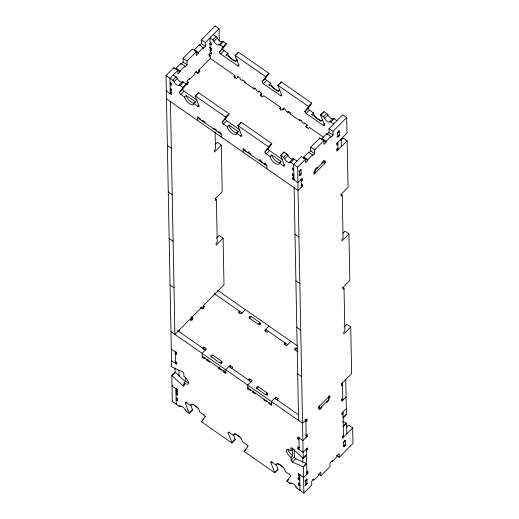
<?xml version="1.0" encoding="UTF-8"?>
<svg xmlns="http://www.w3.org/2000/svg" width="519" height="519" viewBox="0 0 519 519"><rect width="100%" height="100%" fill="white"/><g stroke="black" fill="none" stroke-linecap="round" stroke-linejoin="round"><path stroke-width="0.78" d="M296.959 161.059L294.189 159.125A1.713 0.707 44.7 0 0 292.956 158.885A3.432 1.408 44.7 0 1 290.497 158.399A3.432 1.408 44.7 0 1 287.993 155.434A1.713 0.707 44.7 0 0 286.741 153.948L283.964 152.015L280.669 155.35A1.713 0.707 44.7 0 0 280.727 155.655L284.581 165.73A1.713 0.707 44.7 0 1 283.283 165.743L279.332 162.998A6.001 2.465 44.7 0 1 274.791 163.05A6.001 2.465 44.7 0 1 270.127 156.589L266.176 153.838A1.713 0.707 44.7 0 1 264.846 151.996L268.141 148.661L271.703 143.744A1.713 0.707 44.7 0 0 271.755 143.516L241.225 122.276L237.929 125.611A1.713 0.707 44.7 0 0 237.987 125.916L241.841 135.984A1.713 0.707 44.7 0 1 240.544 136.004L236.593 133.253A6.001 2.465 44.7 0 1 232.051 133.312A6.001 2.465 44.7 0 1 227.38 126.844L223.436 124.099A1.713 0.707 44.7 0 1 222.1 122.25L225.402 118.916L228.963 114.005A1.713 0.707 44.7 0 0 229.009 113.778L198.485 92.531L195.189 95.866A1.713 0.707 44.7 0 0 195.248 96.171L199.095 106.246A1.713 0.707 44.7 0 1 197.797 106.259L193.853 103.515A6.001 2.465 44.7 0 1 189.312 103.566A6.001 2.465 44.7 0 1 184.641 97.105L180.696 94.354A1.713 0.707 44.7 0 1 179.36 92.512L182.922 87.594L186.224 84.26A1.713 0.707 44.7 0 0 186.269 84.033L183.492 82.106A1.713 0.707 44.7 0 0 182.266 81.859A3.432 1.408 44.7 0 1 179.808 81.379A3.432 1.408 44.7 0 1 177.303 78.408A1.713 0.707 44.7 0 0 176.051 76.922L173.275 74.996M179.36 92.512L182.656 89.177L186.224 84.26M336.935 120.655L334.158 118.728A1.713 0.707 44.7 0 0 332.932 118.481A3.432 1.408 44.7 0 1 330.473 117.995A3.432 1.408 44.7 0 1 327.969 115.03A1.713 0.707 44.7 0 0 326.717 113.544L323.94 111.617L320.645 114.946A1.713 0.707 44.7 0 0 320.703 115.25L324.55 125.326A1.713 0.707 44.7 0 1 323.253 125.338L306.152 113.44A1.713 0.707 44.7 0 1 304.815 111.591L308.111 108.257L311.672 103.346A1.713 0.707 44.7 0 0 311.724 103.112L281.201 81.872L277.899 85.207A1.713 0.707 44.7 0 0 277.963 85.512L281.811 95.58A1.713 0.707 44.7 0 1 280.513 95.6L263.405 83.695A1.713 0.707 44.7 0 1 262.076 81.846L265.371 78.518L268.933 73.601A1.713 0.707 44.7 0 0 268.985 73.374L238.455 52.134L235.159 55.462A1.713 0.707 44.7 0 0 235.217 55.767L239.071 65.842A1.713 0.707 44.7 0 1 237.773 65.855L220.666 53.957A1.713 0.707 44.7 0 1 219.329 52.108L222.898 47.19L226.193 43.862A1.713 0.707 44.7 0 0 226.245 43.628L223.468 41.702A1.713 0.707 44.7 0 0 222.236 41.455A3.432 1.408 44.7 0 1 219.784 40.975A3.432 1.408 44.7 0 1 217.279 38.004A1.713 0.707 44.7 0 0 216.021 36.518L213.251 34.591M219.329 52.108L222.632 48.773L226.193 43.862M222.1 122.25L225.661 117.339L228.963 114.005M262.076 81.846L265.637 76.935L268.933 73.601M264.846 151.996L268.407 147.078L271.703 143.744M304.815 111.591L308.377 106.674L311.672 103.346M233.524 434.974L235.211 439.385A1.713 0.707 44.7 0 1 235.269 439.684L231.974 443.018L201.443 421.778A1.713 0.707 44.7 0 1 201.495 421.551L205.472 416.219M276.264 464.719L277.95 469.124A1.713 0.707 44.7 0 1 278.009 469.429L274.713 472.764L244.19 451.517A1.713 0.707 44.7 0 1 244.235 451.29L248.212 445.964M312.574 479.154L313.891 480.069L313.872 479.141L311.672 481.36L311.744 485.09L303.868 493.05L297.147 488.373A1.713 0.707 44.7 0 1 295.895 486.887A3.432 1.408 44.7 0 0 293.391 483.922A3.432 1.408 44.7 0 0 290.932 483.436A1.713 0.707 44.7 0 1 289.706 483.195L286.929 481.262A1.713 0.707 44.7 0 1 286.975 481.035L290.951 475.702M185.51 381.867L175.467 372.434A1.713 0.707 44.7 0 0 175.085 372.129L171.789 375.464A1.713 0.707 44.7 0 1 172.165 375.762L182.805 385.753A1.713 0.707 44.7 0 0 184.102 385.74L184.05 382.944A6.001 2.465 44.7 0 0 188.592 382.892A6.001 2.465 44.7 0 0 183.927 376.431L183.869 373.635A1.713 0.707 44.7 0 0 182.539 371.786L171.997 367.043A1.713 0.707 44.7 0 1 171.627 366.823L166.035 75.579L173.91 67.619L177.855 70.363L177.926 74.087L180.125 71.869L180.112 70.934L184.874 66.121L180.923 63.37L176.162 68.19L176.045 69.261M181.079 64.168L183.142 62.079L183.071 58.355L192.231 49.097L198.446 53.347L196.247 55.572L196.176 51.848L187.015 61.106L187.087 64.83L184.894 67.048L184.874 66.121M199.536 45.51L201.463 43.564L201.391 39.84L215.132 25.95L219.076 28.694L219.323 41.306M194.366 50.739L194.482 49.668L199.244 44.855L203.195 47.599L203.214 48.533L205.407 46.308L205.336 42.584L219.076 28.694M177.855 70.363L169.979 78.324L170.277 93.848L171.653 92.46M198.446 53.347L198.433 52.419L203.195 47.599M166.035 75.579L172.756 80.257L176.051 76.922M209.41 43.674L211.389 45.049L211.35 43.187L210.033 42.266L209.948 37.926L212.725 39.853L216.021 36.518M171.199 83.423L170.096 84.532L171.413 85.447L171.38 83.585L170.063 82.67M182.922 87.594A1.713 0.707 44.7 0 0 182.973 87.367L180.197 85.434A1.713 0.707 44.7 0 0 178.971 85.194A3.432 1.408 44.7 0 1 176.512 84.707A3.432 1.408 44.7 0 1 174.008 81.743L177.303 78.408M222.898 47.19A1.713 0.707 44.7 0 0 222.943 46.963L220.166 45.036A1.713 0.707 44.7 0 0 218.94 44.79A3.432 1.408 44.7 0 1 216.481 44.303A3.432 1.408 44.7 0 1 213.977 41.338L217.279 38.004M166.878 90.546L166.333 91.097L171.594 94.763L171.555 92.901L170.238 91.986M171.309 89.164L170.206 90.274L171.523 91.195L171.491 89.326L170.174 88.412M209.592 52.983L211.564 54.359L211.531 52.497L210.214 51.582L210.182 49.876L211.278 48.76M211.038 52.64L209.118 54.586L209.151 56.448L210.253 55.338L208.936 54.424M178.971 85.194L182.266 81.859M218.94 44.79L222.236 41.455M180.197 85.434L183.492 82.106M220.166 45.036L223.468 41.702M198.822 72.9L198.771 70.11L210.312 58.439L234.873 75.534L234.925 78.324M196.941 72.907L197.694 72.141L197.72 73.426M182.973 87.367L186.269 84.033M222.943 46.963L226.245 43.628M186.529 84.727L188.728 82.508L186.756 81.133M180.696 94.354L183.992 91.026L197.149 100.18M220.666 53.957L223.961 50.622L227.912 53.366A6.001 2.465 44.7 0 0 232.408 59.711A6.001 2.465 44.7 0 0 237.112 60.009M184.641 97.105L186.289 95.438L195.501 101.847A6.001 2.465 44.7 0 1 195.462 102.288M226.323 55.546A6.001 2.465 44.7 0 1 226.265 55.033L227.912 53.366M195.248 96.171L198.543 92.836A1.713 0.707 44.7 0 1 198.485 92.531M235.217 55.767L238.519 52.438A1.713 0.707 44.7 0 1 238.455 52.134M193.853 103.515L195.501 101.847M235.431 61.884A6.001 2.465 44.7 0 0 235.47 61.443L237.125 59.776M197.797 106.259L198.9 105.149M237.773 65.855L238.87 64.745M234.873 75.534L233.777 76.643L236.405 78.473L238.052 76.806M167.371 145.417L171.335 148.149M225.661 117.339A1.713 0.707 44.7 0 0 225.713 117.112L229.009 113.778M265.637 76.935A1.713 0.707 44.7 0 0 265.683 76.708L268.985 73.374M223.436 124.099L226.732 120.765L239.888 129.919M263.405 83.695L266.708 80.361L270.652 83.111A6.001 2.465 44.7 0 0 273.831 88.366A6.001 2.465 44.7 0 0 278.943 90.844M253.778 89.184L253.746 87.692L256.38 89.521L256.399 90.455L258.592 91.98L259.688 90.87M227.38 126.844L229.035 125.176L238.24 131.586A6.001 2.465 44.7 0 1 238.202 132.027M269.063 85.285A6.001 2.465 44.7 0 1 269.004 84.779L270.652 83.111M261.738 93.29L260.09 94.958L262.724 96.787L263.821 95.678L280.487 107.271L280.539 110.067M168.266 191.978L172.23 194.709M215.229 144.509L217.364 142.349L221.315 145.093L222.21 191.654L215.262 198.673L215.301 200.535L216.397 199.426L215.08 198.511M237.987 125.916L241.29 122.581A1.713 0.707 44.7 0 1 241.225 122.276M277.963 85.512L281.259 82.177A1.713 0.707 44.7 0 1 281.201 81.872M221.315 145.093L214.366 152.112L214.334 150.251L215.43 149.141L215.106 132.17M236.593 133.253L238.24 131.586M278.171 91.623A6.001 2.465 44.7 0 0 278.216 91.188L279.864 89.521A6.001 2.465 44.7 0 1 279.825 89.962M240.544 136.004L241.64 134.888M280.513 95.6L281.609 94.49M280.487 107.271L279.391 108.387L282.018 110.216L284.217 107.991M249.101 151.723L248.004 152.833L247.985 151.898L250.619 153.734L250.638 154.662M283.16 109.632L283.134 108.14L285.768 109.97L285.781 110.904L287.974 112.428L289.077 111.319M169.162 238.532L173.125 241.264M268.407 147.078A1.713 0.707 44.7 0 0 268.453 146.851L271.755 143.516M308.377 106.674A1.713 0.707 44.7 0 0 308.429 106.447L311.724 103.112M260.506 159.657L259.409 160.767L259.39 159.839L262.024 161.668L262.037 162.596M266.176 153.838L269.471 150.51L282.634 159.664M306.152 113.44L309.447 110.106L313.392 112.85A6.001 2.465 44.7 0 0 317.725 119.072A6.001 2.465 44.7 0 0 322.565 119.701M270.127 156.589L271.774 154.922L280.987 161.331L279.332 162.998M311.802 115.023A6.001 2.465 44.7 0 1 311.744 114.517L313.392 112.85M265.332 163.011L264.229 164.127L264.216 163.193L266.844 165.023L266.915 168.746M307.352 125.027L305.704 126.694L308.338 128.53L309.434 127.415L323.376 137.12M280.727 155.655L284.029 152.32A1.713 0.707 44.7 0 1 283.964 152.015M320.703 115.25L323.999 111.922A1.713 0.707 44.7 0 1 323.94 111.617M280.669 155.35L283.445 157.283L286.741 153.948M320.645 114.946L323.415 116.879L326.717 113.544M320.917 121.368A6.001 2.465 44.7 0 0 320.956 120.927L322.604 119.26M303.868 493.05L303.368 467.022A1.713 0.707 44.7 0 0 302.992 466.802L292.457 462.053A1.713 0.707 44.7 0 1 291.12 460.21L291.068 457.414A6.001 2.465 44.7 0 1 286.397 450.953A6.001 2.465 44.7 0 1 290.945 450.894L290.887 448.105A1.713 0.707 44.7 0 1 292.184 448.085L302.824 458.076A1.713 0.707 44.7 0 0 303.2 458.381L297.608 167.137L290.887 162.46A1.713 0.707 44.7 0 0 289.66 162.22A3.432 1.408 44.7 0 1 287.202 161.733A3.432 1.408 44.7 0 1 284.697 158.769L287.993 155.434M333.633 123.989L330.863 122.056A1.713 0.707 44.7 0 0 329.63 121.816A3.432 1.408 44.7 0 1 327.171 121.329A3.432 1.408 44.7 0 1 324.667 118.364L327.969 115.03M283.283 165.743L284.931 164.075M323.253 125.338L324.9 123.671M289.66 162.22L292.956 158.885M329.63 121.816L332.932 118.481M290.887 162.46L294.189 159.125M330.863 122.056L334.158 118.728M170.07 285.08L174.021 287.824M216.481 238.163L219.154 235.464L223.099 238.208L223.994 284.769L203.292 305.697L203.344 308.487M303.401 158.347L303.79 157.004L308.558 152.184L312.503 154.934L307.741 159.748L307.761 160.676L305.561 162.901L305.49 159.177L301.539 156.427L293.663 164.393L293.962 179.911L294.513 179.353M308.85 152.839L310.771 150.893L310.699 147.169L319.86 137.911L326.081 142.161L323.882 144.386L323.811 140.655L314.65 149.92L314.722 153.643L312.522 155.862L312.503 154.934M327.171 134.324L329.091 132.377L329.02 128.654L342.761 114.764L346.711 117.508L347.01 133.033L336.747 143.4L336.786 145.262L337.882 144.152L336.565 143.238M223.099 238.208L216.157 245.234L216.118 243.372L217.221 242.256L216.397 199.426M321.722 139.832L322.117 138.482L326.879 133.668L330.824 136.413L330.843 137.347L333.042 135.122L332.971 131.398L346.711 117.508M293.78 170.602L292.469 169.687L293.566 168.571M297.608 167.137L305.49 159.177M326.081 142.161L326.062 141.226L330.824 136.413M293.89 176.343L292.58 175.428L293.676 174.319M299.379 171.679L301.026 170.011M337.7 132.942L339.348 131.275M301.241 181.189L302.343 180.08L302.305 178.212L297.906 182.662L292.645 178.997L293.748 177.887M337.778 136.821L339.426 135.161M340.931 140.344L343.208 138.041L347.159 140.792L348.054 187.346L341.106 194.366L341.139 196.234L342.242 195.118L340.925 194.203M315.039 170.401L324.2 161.143M301.318 185.225L302.421 184.109L302.454 185.977L298.055 190.421L166.476 98.857M315.065 171.328L313.969 172.438L314.008 174.3L325.361 162.817L325.329 160.955L324.226 162.064M337.96 148.187L336.863 149.297L336.896 151.159L347.159 140.792M190.661 318.115L191.978 319.029L190.882 320.145L190.843 318.277L202.202 306.8L202.235 308.662M176.914 352.057L175.266 353.718L176.583 354.639L176.544 352.771L171.283 349.112M295.006 234.231L298.95 236.975M176.551 362.385L175.454 363.501L175.234 351.856M172.165 375.762L175.467 372.434M202.754 348.158L203.857 347.049L206.484 348.878L202.092 353.322L202.163 357.046L204.791 358.876L204.771 357.948M245.325 309.616L240.926 314.06L238.299 312.23L239.395 311.121L239.434 313.217M172.542 385.416L171.99 385.967L177.258 389.633L177.29 391.495L175.973 390.58L177.213 389.328M176.486 388.16L175.941 388.718L176.239 404.236L176.732 403.737M177.258 389.633L177.667 389.218M184.05 382.944L185.698 381.277L185.62 377.248M209.598 361.302L209.618 362.236L206.984 360.4L208.087 359.291M176.629 391.663L176.006 392.286L177.323 393.201L177.362 395.063L176.045 394.148L177.141 393.039M211.194 356.845L212.842 355.178L221.613 361.282A1.285 1.077 -1.1 0 1 221.775 362.8A1.285 1.077 -1.1 0 1 219.965 362.95L211.194 356.845A1.285 1.077 -1.1 0 1 211.032 355.32A1.285 1.077 -1.1 0 1 212.842 355.178M249.483 318.141L251.131 316.473L259.902 322.578A1.285 1.077 -1.1 0 1 260.071 324.096A1.285 1.077 -1.1 0 1 258.254 324.245L249.483 318.141A1.285 1.077 -1.1 0 1 249.321 316.622A1.285 1.077 -1.1 0 1 251.131 316.473M182.805 385.753L184.453 384.086M177.29 391.495L177.706 391.079M177.323 393.201L177.738 392.786M177.362 395.063L177.77 394.648M190.784 405.235L192.471 409.64A1.713 0.707 44.7 0 1 192.53 409.945L189.227 413.28L186.457 411.346A1.713 0.707 44.7 0 1 185.205 409.861A3.432 1.408 44.7 0 0 182.701 406.896A3.432 1.408 44.7 0 0 180.242 406.409A1.713 0.707 44.7 0 1 179.01 406.169L172.289 401.492L172.782 400.992M177.595 398.436L176.155 399.889L177.472 400.804L177.881 400.389M177.472 400.804L177.433 398.942L177.848 398.527M295.914 280.773L299.859 283.517M342.858 233.323L344.999 231.163L348.943 233.907L349.838 280.468L342.897 287.487L342.929 289.349L344.026 288.24L342.715 287.318M219.965 362.95L221.613 361.282L221.658 363.514M258.254 324.245L259.902 322.578L259.948 324.673M348.943 233.907L342.002 240.926L341.963 239.064L343.065 237.955L342.242 195.118M179.01 406.169L179.632 405.54M180.242 406.409L180.859 405.787M221.003 369.236L221.023 370.17L218.389 368.341L219.485 367.225M189.227 413.28A1.713 0.707 44.7 0 0 189.169 412.975L185.322 402.9L186.146 402.069M185.322 402.9A1.713 0.707 44.7 0 1 186.619 402.887L187.028 402.472M185.205 409.861L185.614 409.446M231.701 368.302L232.804 367.186L230.17 365.357L225.771 369.8L225.843 373.524L223.215 371.695L224.312 370.585M269.011 326.101L264.612 330.545L267.246 332.374L268.342 331.265M186.619 402.887L190.564 405.631L192.212 403.964L198.796 408.544M186.457 411.346L187.074 410.724M189.169 412.975L192.471 409.64M190.564 405.631A6.001 2.465 44.7 0 1 195.112 405.579A6.001 2.465 44.7 0 1 199.776 412.041L203.72 414.791L204.136 414.37M201.495 421.551L202.112 420.922M202.319 420.714L202.734 420.299M203.351 419.676L203.759 419.261M201.443 421.778L202.066 421.156M296.81 327.333L300.741 330.097M248.367 379.895L249.47 378.786L252.098 380.615L247.706 385.059L247.777 388.789L250.405 390.619L250.385 389.685M290.938 341.359L286.54 345.803L283.912 343.974L285.009 342.858L285.048 344.953M247.777 388.789L248.873 387.674M255.212 393.045L255.231 393.973L252.597 392.143L253.7 391.034M256.808 388.582L258.456 386.915L267.227 393.019A1.285 1.077 -1.1 0 1 267.389 394.544A1.285 1.077 -1.1 0 1 265.579 394.687L256.808 388.582A1.285 1.077 -1.1 0 1 256.646 387.064A1.285 1.077 -1.1 0 1 258.456 386.915M297.841 351.785L295.097 349.877L296.745 348.217L297.841 348.976M265.579 394.687L267.227 393.019L267.272 395.257M231.974 443.018A1.713 0.707 44.7 0 0 231.909 442.713L228.062 432.645L228.678 432.016M228.062 432.645A1.713 0.707 44.7 0 1 229.359 432.625L229.774 432.21M229.359 432.625L233.31 435.376L234.958 433.709L240.874 437.828M297.685 373.907L301.636 376.651M344.116 326.976L346.783 324.278L350.734 327.022L351.629 373.583L341.366 383.95L341.405 385.818L342.501 384.702L341.184 383.788M277.315 400.039L278.418 398.929L275.784 397.1L271.385 401.544L271.456 405.268L268.829 403.438L268.81 402.504M231.909 442.713L235.211 439.385M350.734 327.022L343.786 334.041L343.753 332.179L344.85 331.07L344.026 288.24M233.31 435.376A6.001 2.465 44.7 0 1 237.851 435.318A6.001 2.465 44.7 0 1 242.516 441.786L246.467 444.53L246.875 444.115M244.235 451.29L244.65 450.875M244.858 450.667L245.682 449.83M245.883 449.623L246.298 449.207M244.19 451.517L244.806 450.894M245.422 450.271L245.837 449.856M305.86 421.739L306.963 420.63L306.924 418.768L302.525 423.212L170.946 331.654M328.767 398.586L329.87 397.476L329.831 395.614L318.478 407.091L318.51 408.953L319.607 407.843L318.296 406.928M319.62 408.784L328.78 399.526M274.713 472.764A1.713 0.707 44.7 0 0 274.655 472.459L270.801 462.384L271.625 461.553M270.801 462.384A1.713 0.707 44.7 0 1 272.099 462.371L272.514 461.955M298.95 439.788L297.634 438.873L299.281 437.206M272.099 462.371L276.05 465.115L277.697 463.448M306.126 435.473L307.222 434.364L307.261 436.226L302.862 440.67L297.601 437.011L297.634 438.873M342.767 398.436L341.664 399.552L341.703 401.414L346.102 396.97M290.945 450.894L292.593 449.233A6.001 2.465 44.7 0 0 291.925 448.799M306.418 450.842L307.52 449.726L307.482 447.865L303.083 452.309L297.822 448.65L299.469 446.982M274.655 472.459L277.95 469.124M291.068 457.414L292.716 455.747L292.593 449.233M291.12 460.21L294.422 456.876L294.279 449.61M292.457 462.053L295.752 458.725L306.288 463.467A1.713 0.707 44.7 0 1 306.664 463.694L303.368 467.022M346.322 408.609L341.924 413.053L341.963 414.915L343.059 413.805L341.749 412.89M302.824 458.076L306.126 454.748A1.713 0.707 44.7 0 0 306.502 455.046L303.2 458.381M346.439 414.675L343.143 418.009A1.713 0.707 44.7 0 1 342.767 417.711L346.063 414.376A1.713 0.707 44.7 0 0 346.439 414.675L345.764 379.506M276.05 465.115A6.001 2.465 44.7 0 1 280.591 465.063A6.001 2.465 44.7 0 1 285.255 471.524L289.206 474.275L289.615 473.853M286.975 481.035L288.214 479.783M286.929 481.262L288.369 479.803M302.992 466.802L306.288 463.467M346.231 423.095L342.929 426.43A1.713 0.707 44.7 0 1 343.306 426.657L346.608 423.322A1.713 0.707 44.7 0 0 346.231 423.095L342.715 421.519M300.073 476.228L299.658 476.643L298.341 475.728L298.308 473.866L298.717 473.451M289.706 483.195L290.115 482.774M298.341 475.728L299.787 474.275M290.932 483.436L291.341 483.02M300.17 474.23L299.625 474.781L299.924 490.306L300.417 489.806M346.802 427.098L348.723 425.152L352.667 427.903L352.965 443.421L339.225 457.31L336.597 455.481M299.729 480.218L298.412 479.303L298.373 477.435L298.788 477.019M298.412 479.303L299.651 478.051M300.105 477.934L299.69 478.356L298.373 477.435M306.833 472.335L307.929 471.226L307.968 473.088L303.57 477.532L298.308 473.866M343.474 435.298L342.378 436.408L342.41 438.27L352.667 427.903M300.248 485.544L299.839 485.959L298.522 485.044L298.483 483.183L298.899 482.761M295.895 486.887L296.304 486.472M298.522 485.044L299.761 483.792M297.147 488.373L297.556 487.957M305.399 485.174L307.047 483.507M345.336 444.802L343.688 446.47L343.033 446.016M313.891 480.069L318.653 475.255L318.634 474.327L320.833 472.102L320.904 475.826L318.277 473.996M320.904 475.826L330.065 466.568L329.993 462.844L332.192 460.619L332.212 461.553L336.974 456.739L336.961 455.805L339.154 453.587L339.225 457.31M339.121 131.009L338.926 131.086A1.531 0.545 -55.2 0 0 338.109 131.891L337.798 132.39A0.967 0.344 -55.2 0 0 337.668 132.864L337.746 136.854A1.285 0.454 -55.2 0 0 338.583 136.724A1.285 0.454 -55.2 0 0 339.394 135.193L339.316 131.197A0.967 0.344 -55.2 0 0 339.173 131.009L339.173 131.009M235.159 55.462L265.683 76.708M277.899 85.207L308.429 106.447M338.576 130.678L339.316 131.197M226.265 55.033L235.47 61.443M269.004 84.779L278.216 91.188M311.744 114.517L320.956 120.927M337.175 132.52L337.668 132.864M338.901 134.849L339.394 135.193M201.391 39.84L205.336 42.584M329.02 128.654L332.971 131.398M209.488 47.553L211.46 48.929L211.499 50.791L210.182 49.876M209.618 47.703L210.111 48.046A1.285 0.454 -55.2 0 0 210.876 47.982M337.006 136.341L337.746 136.854M201.463 43.564L205.407 46.308M329.091 132.377L333.042 135.122M194.482 49.668L198.433 52.419M322.117 138.482L326.062 141.226M336.701 149.096L338.031 150.017L337.882 142.258M183.071 58.355L187.015 61.106M310.699 147.169L314.65 149.92M198.771 70.11L200.087 71.025L197.888 73.244L195.916 71.875M183.142 62.079L187.087 64.83M310.771 150.893L314.722 153.643M324.051 161.902L325.361 162.817M176.162 68.19L180.112 70.934M303.79 157.004L307.741 159.748M176.181 69.118L180.125 71.869M303.81 157.932L307.761 160.676M186.146 83.468L187.463 84.383M313.781 172.282L315.098 173.197L315.033 169.466L317.232 167.241L317.252 168.175M195.189 95.866L225.713 117.112M237.929 125.611L268.453 146.851M300.287 169.382L301.026 169.901L301.104 173.891A1.285 0.454 -55.2 0 1 300.293 175.428A1.285 0.454 -55.2 0 1 299.45 175.558L298.957 175.214M298.886 171.225L299.379 171.568L299.45 175.558L301.104 173.891L300.611 173.554M293.748 168.74L292.431 167.825L292.469 169.687M301.026 179.159L302.343 180.08M293.858 174.481L292.541 173.567L292.58 175.428M293.923 178.049L292.612 177.135L292.645 178.997M301.137 185.056L302.454 185.977M197.564 117.735L221.25 134.213M243.177 149.478L266.863 165.957M217.5 290.251L297.517 345.939M214.198 293.585L242.029 312.951M287.643 344.694L265.715 329.429L265.754 331.667M341.489 399.383L342.8 400.298L342.469 382.84M203.292 305.697L204.609 306.612L202.41 308.831L200.438 307.462M328.553 396.555L329.87 397.476M191.277 316.72L193.25 318.095L191.05 320.314L189.733 319.399L174.897 334.398L170.427 101.607M346.147 433.371L346.809 433.826L346.608 423.322M342.196 436.245L343.507 437.16L343.027 411.943M344.525 440.41L345.265 440.923L345.343 444.919A0.967 0.344 -55.2 0 1 345.206 445.386L344.973 445.795A1.531 0.545 -55.2 0 1 344.149 446.651L343.838 446.775A0.967 0.344 -55.2 0 1 343.688 446.587L343.195 446.243M342.955 442.136L343.617 442.59L343.688 446.587M344.843 444.575L345.343 444.919M177.556 330.622L205.388 349.988M229.074 366.466L251.001 381.731M274.687 398.209L298.561 414.824M305.646 419.715L306.963 420.63M202.144 356.112L225.83 372.597M247.758 387.855L271.443 404.333M305.944 435.311L307.261 436.226M306.204 448.812L307.52 449.726M175.422 361.633L176.732 362.554L176.771 364.416L171.51 360.75M299.106 447.702L297.789 446.788L297.822 448.65M306.651 472.173L307.968 473.088M306.21 473.737L306.865 474.197L306.385 448.98M306.314 479.173L306.976 479.627L307.047 483.624A0.967 0.344 -55.2 0 1 306.917 484.091L306.684 484.499A1.531 0.545 -55.2 0 1 305.86 485.356L305.594 485.479A0.967 0.344 -55.2 0 1 305.399 485.291L304.906 484.947M304.828 480.951L305.321 481.295L305.399 485.291M306.392 483.053L307.047 483.624M278.353 463.908L283.621 467.567M176.116 398.028L177.433 398.942M298.483 483.183L299.8 484.097M192.011 409.582L192.53 409.945M341.178 138.923L341.327 146.682M326.879 133.668L326.886 134.136M324.258 163.939L324.193 160.202L321.994 162.428L322.014 163.355M328.728 396.73L328.806 400.447L326.607 402.666L326.587 401.738M319.86 137.911L319.879 138.845M321.825 406.552L321.845 407.486L319.646 409.705L319.568 405.988M308.558 152.184L308.571 152.826M306.872 127.603L306.82 124.625L304.186 122.789L304.205 123.723L302.013 122.199L301.993 121.264L299.359 119.435L299.392 120.921M301.539 156.427L301.552 156.894M301.208 179.327L301.357 187.087M305.827 419.877L306.158 437.335M302.655 457.648L302.746 462.423M294.111 187.67L298.581 420.468M298.918 437.926L299.139 449.564M290.621 114.822L290.588 113.33L287.961 111.501L287.974 112.428M275.784 397.1L275.823 399.195M261.278 96.605L261.206 92.882L258.572 91.052L258.592 91.98M266.617 400.979L266.636 401.907L264.002 400.078L263.983 399.15M252.584 391.216L252.597 392.143M245.007 83.079L244.974 81.587L242.347 79.757L242.36 80.692L240.167 79.16L240.148 78.233L237.52 76.403L237.546 77.889M245.811 151.308L245.792 150.374L243.164 148.544L243.236 152.268M249.47 378.786L249.509 380.881M230.17 365.357L230.209 367.452M221.302 137.01L221.23 133.286L218.603 131.45L218.616 132.384M223.196 370.767L223.215 371.695M215.132 25.95L215.151 26.923M216.423 130.859L216.41 129.925L213.776 128.096L213.796 129.03M218.369 367.407L218.389 368.341M210.111 48.046L210.033 44.05A0.967 0.344 -55.2 0 1 210.169 43.583L210.474 43.071A1.531 0.545 -55.2 0 1 210.999 42.493M210.253 55.338L210.318 58.868M205.024 122.925L205.005 121.991L202.371 120.161L202.391 121.089M206.964 359.472L206.984 360.4M199.244 44.855L199.257 45.438M200.198 119.565L200.178 118.637L197.544 116.801L197.622 120.525M203.857 347.049L203.909 349.838M196.591 72.907L196.558 71.388L194.366 73.614L194.378 74.548L189.617 79.362L189.597 78.427L187.398 80.653L187.437 82.515L186.34 83.624L186.36 84.902M192.231 49.097L192.238 49.565M191.978 319.029L192.004 320.275M180.923 63.37L180.936 64.071M179.295 329.954L179.308 330.888M173.91 67.619L173.923 68.313M178.938 369.989L179.061 376.359M175.007 368.036L175.098 372.811M171.789 375.464L172.289 401.492M299.379 171.568A0.967 0.344 -55.2 0 1 299.508 171.095L299.813 170.589A1.531 0.545 -55.2 0 1 300.637 169.791L300.884 169.713A0.967 0.344 -55.2 0 1 301.026 169.901M295.097 349.877A1.285 1.077 -1.1 0 1 294.935 348.359A1.285 1.077 -1.1 0 1 296.745 348.217M223.961 50.622A1.713 0.707 44.7 0 1 222.632 48.773M266.708 80.361A1.713 0.707 44.7 0 1 265.371 78.518M309.447 110.106A1.713 0.707 44.7 0 1 308.111 108.257M212.725 39.853A1.713 0.707 44.7 0 1 213.977 41.338M323.415 116.879A1.713 0.707 44.7 0 1 324.667 118.364M295.752 458.725A1.713 0.707 44.7 0 1 294.422 456.876M188.754 382.587A6.001 2.465 44.7 0 1 185.698 381.277M292.716 455.747A6.001 2.465 44.7 0 1 288.051 449.169M203.72 414.791A1.713 0.707 44.7 0 1 205.057 416.634M246.467 444.53A1.713 0.707 44.7 0 1 247.797 446.379M289.206 474.275A1.713 0.707 44.7 0 1 290.543 476.118M172.756 80.257A1.713 0.707 44.7 0 1 174.008 81.743M283.445 157.283A1.713 0.707 44.7 0 1 284.697 158.769M183.992 91.026A1.713 0.707 44.7 0 1 182.656 89.177M226.732 120.765A1.713 0.707 44.7 0 1 225.402 118.916M269.471 150.51A1.713 0.707 44.7 0 1 268.141 148.661M280.987 161.331A6.001 2.465 44.7 0 1 276.439 161.383A6.001 2.465 44.7 0 1 271.774 154.922M237.514 132.858A6.001 2.465 44.7 0 1 232.369 130.58A6.001 2.465 44.7 0 1 229.035 125.176M194.366 103.203A6.001 2.465 44.7 0 1 189.312 100.543A6.001 2.465 44.7 0 1 186.289 95.438M244.728 81.113A1.285 1.077 -1.1 0 0 244.962 82.553L253.733 88.658A1.285 1.077 -1.1 0 0 255.543 88.509M290.413 112.772A1.285 1.077 -1.1 0 0 290.575 114.29L299.346 120.395A1.285 1.077 -1.1 0 0 301.228 120.174M306.976 479.627L305.321 481.295A1.285 0.454 -55.2 0 1 306.132 479.764A1.285 0.454 -55.2 0 1 306.976 479.627M345.265 440.923L343.617 442.59A1.285 0.454 -55.2 0 1 344.428 441.059A1.285 0.454 -55.2 0 1 345.265 440.923"/></g></svg>
